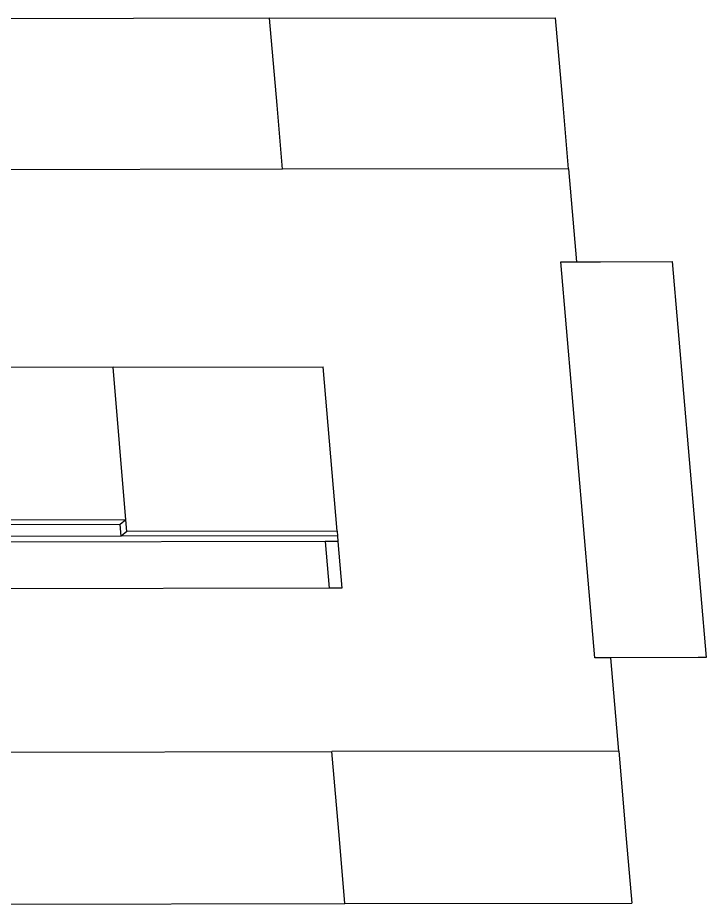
# Model space of a CAD drawing. Extents: x -83 to 83, y -28 to 43.
# Drawn here: x 24.738 to 27.481, y -1.941 to 1.591 of the extents above; entities that cross this region are included whole.
import ezdxf

# ---------------------------------------------------------------- set-up
doc = ezdxf.new("R2010")
doc.units = 0
doc.layers.get('0').update_dxf_attribs({"linetype": 'CONTINUOUS'})

msp = doc.modelspace()

# ---------------------------------------------------------------- linework, layer by layer
for p, q in [((25.7418, 1.5884), (26.8809, 1.5905)), ((26.9108, 1.2436), (26.8809, 1.5905)), ((25.7418, 1.5884), (24.0323, 1.5853)), ((25.7713, 1.2415), (25.7418, 1.5884)), ((25.7929, 0.9869), (25.7713, 1.2415)), ((26.9327, 0.989), (26.9108, 1.2436)), ((26.9327, 0.989), (25.7929, 0.9869)), ((26.9327, 0.989), (26.9646, 0.6185)), ((25.7929, 0.9869), (24.2353, 0.9841)), ((26.9013, 0.6184), (26.9646, 0.6185)), ((27.037, -0.9595), (26.9013, 0.6184)), ((26.9646, 0.6185), (27.0596, 0.6186)), ((27.0596, 0.6186), (27.3447, 0.6192)), ((27.3447, 0.6192), (27.4811, -0.9587)), ((25.1184, 0.1979), (24.1479, 0.1962)), ((25.1184, 0.1979), (25.9549, 0.1994)), ((25.1695, -0.4099), (25.1184, 0.1979)), ((26.0105, -0.4548), (25.9549, 0.1994)), ((25.1695, -0.4099), (24.1985, -0.4116)), ((25.1695, -0.4099), (25.1457, -0.4285)), ((25.1734, -0.4563), (25.1695, -0.4099)), ((25.1457, -0.4285), (24.2, -0.4302)), ((25.1496, -0.475), (25.1457, -0.4285)), ((25.1734, -0.4563), (25.1496, -0.475)), ((26.0105, -0.4548), (25.1734, -0.4563)), ((26.0105, -0.4548), (26.0121, -0.4734)), ((25.1496, -0.475), (24.2039, -0.4766)), ((26.0121, -0.4734), (25.1496, -0.475)), ((26.0121, -0.4734), (26.014, -0.4966)), ((25.9633, -0.4967), (24.2058, -0.4999)), ((26.014, -0.4966), (25.9633, -0.4967)), ((25.9633, -0.4967), (25.9791, -0.6825)), ((26.014, -0.4966), (26.0298, -0.6824)), ((25.9791, -0.6825), (24.2213, -0.6856)), ((26.0298, -0.6824), (25.9791, -0.6825)), ((27.1004, -0.9594), (27.037, -0.9595)), ((27.4494, -0.9587), (27.1004, -0.9594)), ((27.1325, -1.3313), (27.1004, -0.9594)), ((27.4811, -0.9587), (27.4494, -0.9587)), ((24.2754, -1.3364), (25.99, -1.3334)), ((27.1325, -1.3313), (25.99, -1.3334)), ((26.0196, -1.6824), (25.99, -1.3334)), ((27.1325, -1.3313), (27.1625, -1.6803)), ((26.0414, -1.9384), (26.0196, -1.6824)), ((27.1625, -1.6803), (27.1846, -1.9364)), ((24.3257, -1.9414), (26.0414, -1.9384)), ((26.0414, -1.9384), (27.1846, -1.9364))]:
    msp.add_line(p, q)

doc.saveas('drawing.dxf')
